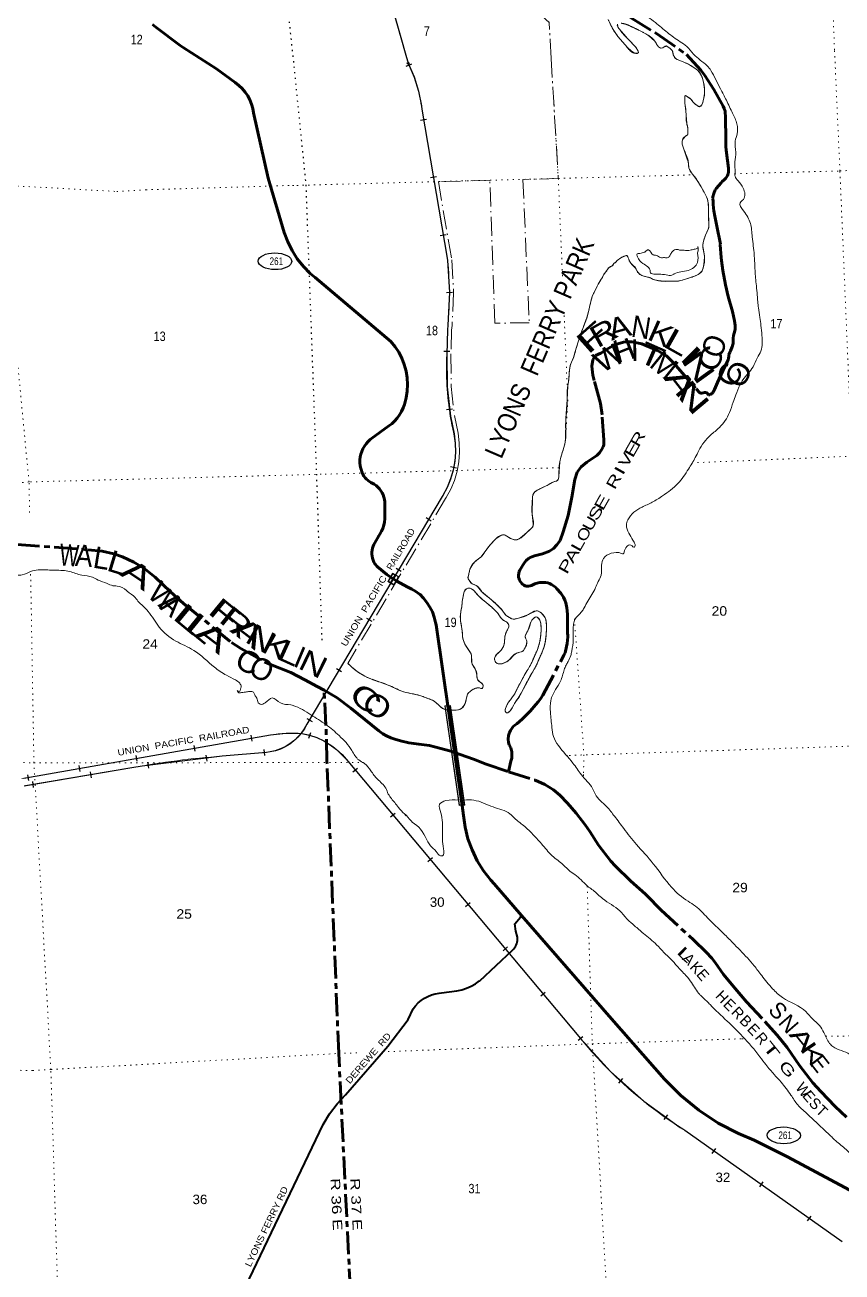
# Model space of a CAD drawing. Header units: feet. Extents: x 501257 to 757852, y -360805 to -170898.
# Drawn here: x 693745 to 708844, y -332247 to -309201 of the extents above; entities that cross this region are included whole.
import ezdxf
from ezdxf.enums import TextEntityAlignment as Align

# ---------------------------------------------------------------- set-up
doc = ezdxf.new("R2010")
doc.units = ezdxf.units.FT
doc.header["$LTSCALE"] = 70
doc.header["$PDMODE"] = 32
doc.header["$PDSIZE"] = 35
for name, pattern in [('DOT_DASHED', [7.7, 5, -1.2, 0.3, -1.2]), ('DOTTED', [1.5, 0.3, -1.2]), ('LONG_DASH_SHORT_DASH', [9.9, 6, -1.2, 1.5, -1.2])]:
    doc.linetypes.add(name, pattern=pattern)
for name, color, linetype, lineweight in [('11', 7, 'LONG_DASH_SHORT_DASH', 60), ('17', 7, 'Continuous', 25), ('23', 7, 'Continuous', 70), ('26', 7, 'Continuous', 40), ('27', 7, 'Continuous', 13), ('34', 7, 'Continuous', 25), ('39', 7, 'Continuous', 13), ('44', 7, 'DOT_DASHED', 13), ('59', 7, 'Continuous', 13), ('6', 7, 'DOTTED', 25), ('7', 7, 'DOTTED', 13)]:
    doc.layers.add(name, color=color, linetype=linetype, lineweight=lineweight)
doc.layers.add('12', color=7, linetype='Continuous')
doc.layers.add('41', color=7, linetype='Continuous')

msp = doc.modelspace()

# ---------------------------------------------------------------- linework, layer by layer
at = {"layer": '11'}
for points in [[(701988.52, -305782.42), (701931.93, -306038.06), (701860.19, -306568.77), (701881.55, -306686.68), (701930.76, -306794.99), (702079.45, -307019.54), (702369.85, -307327.06), (702705.48, -307584.04), (702935.71, -307706.81), (703213.53, -307837.66), (703539.66, -307936.03), (703664.03, -307992.72), (703760.59, -308061.32), (703893.05, -308161.77), (704506.54, -308713.46), (704955.12, -309076.68), (705417.81, -309359.19), (705963.6, -309744.7)], [(706456.35, -312378.5), (706473.03, -312317.6), (706501.67, -312248.57), (706520.08, -312221.09), (706608.37, -312116.4), (706631.48, -312091.84), (706663.35, -312062.05), (706695.01, -312029.94), (706706.69, -312015.8), (706727.48, -311983.05), (706733.66, -311969.35), (706738.53, -311957.46), (706741.7, -311944.87), (706746.52, -311919.27), (706747.93, -311899.91), (706746.1, -311850.19), (706726.92, -311703.83), (706699.71, -311517.86), (706694.15, -311447.54), (706693.38, -311302.91), (706692.01, -310917.53), (706681.84, -310796.4), (706666.82, -310745.17), (706646.81, -310700.19), (706475.62, -310395.69), (706310.53, -310135.76), (706231.67, -310037.88), (705968.27, -309748.87)], [(704381.03, -316195.32), (704264.33, -315769.07), (704237.96, -315674.07), (704222.71, -315504.01), (704239.78, -315392.31), (704290.59, -315310.55), (704388.92, -315267.59), (704525.11, -315179.98), (704621.35, -315126.66), (704702.89, -315092.43), (704802.88, -315064.31), (704868.45, -315054.66), (704957.78, -315053.81), (705146.68, -315094.52), (705434.55, -315216.58), (705600.38, -315318.4), (705735.04, -315453.39), (706148.54, -315924.03), (706212.78, -315995.82), (706218.2, -315999.35), (706223.25, -316001.51), (706229.4, -316003.11), (706236.11, -316003.91), (706243.9, -316003.96), (706253.58, -316003.1), (706301.22, -315993.61), (706312.24, -315992.05), (706321.58, -315991.59), (706332.69, -315992.78), (706340.8, -315995.95), (706346.26, -316000.66), (706354.94, -316011.91), (706364.38, -316025.28), (706369.5, -316030.86), (706371.97, -316032.85), (706374.66, -316034.39), (706377.07, -316035.25), (706381.51, -316035.58), (706386.92, -316035.29), (706398.1, -316033.22), (706408.87, -316029.64), (706420.72, -316024.38), (706433.3, -316016.39), (706444.28, -316007.84), (706456.99, -315996.21), (706461.15, -315990.68), (706464.1, -315986.37), (706486.61, -315938.76), (706543.75, -315810.78), (706642.41, -315590.4), (706721.53, -315426.46), (706739.6, -315386.6), (706743.38, -315375.95), (706747.02, -315357.76), (706749.61, -315326.83), (706751.69, -315306.55), (706754.63, -315292.35), (706768.2, -315251.58), (706781.31, -315220.22), (706812.22, -315149.8), (706826.58, -315107.21), (706831.19, -315086.36), (706833.21, -315072.24), (706834.11, -315057.72), (706833.82, -315032.48), (706832.44, -314986.61), (706837.41, -314941.26), (706861.21, -314851.42), (706867.16, -314821.08), (706869.06, -314800.33), (706867.5, -314753.37), (706858.25, -314671.08), (706820.16, -314495.05), (706737.1, -314219.65), (706689.92, -314002.88), (706643.5, -313737.77), (706618.06, -313556.71), (706611.83, -313495.98), (706594.45, -313261.66), (706597.59, -313250.97), (706568.03, -313097.68), (706563.3, -313074.05), (706491.08, -312733.18), (706472, -312637.2), (706467.55, -312587.21), (706465.13, -312511.59), (706462.29, -312458.81), (706457.72, -312414.3), (706451.64, -312408.56), (706454.53, -312385.14), (706456.34, -312378.51)], [(702677.63, -322999.74), (702725.43, -322805.6), (702739.78, -322753.17), (702743.29, -322719.44), (702744, -322673.78), (702740.48, -322633.03), (702721.88, -322560.43), (702721.88, -322560.43), (702721.88, -322560.43), (702694.49, -322503.76), (702681.85, -322458.79), (702676.93, -322398.37), (702682.55, -322329.52), (702699.05, -322278.93), (702718.01, -322236.07), (702769.62, -322167.22), (702800.51, -322141.23), (702833.81, -322118.57), (702833.81, -322118.57), (702932.52, -322030.92), (703083.13, -321879.87), (703185.99, -321761.13), (703226.01, -321708.44), (703271.65, -321651.53), (703316.64, -321585.76), (703705.62, -320843.94), (703726.32, -320801.41), (703734.82, -320770.52), (703762.83, -320632.09), (703771.96, -320570.97), (703776.49, -320505.08), (703776.68, -320482.05), (703772.12, -320442.74), (703771.96, -320152.92), (703768.44, -320086.89), (703755.83, -319969.18), (703737.49, -319881.81), (703722.1, -319830.51), (703695.74, -319774.3), (703648.2, -319703.64), (703576.35, -319619.13), (703546.96, -319590.6), (703514.72, -319564.42), (703474.27, -319538.82), (703439.8, -319522.56), (703406.44, -319512.04), (703365.46, -319505.79), (703337.31, -319505.12), (703261.83, -319507.06), (703225.76, -319511.82), (703170.06, -319530.63), (703103.15, -319558.6), (703080.01, -319566.45), (703052.55, -319572.81), (703022.06, -319574.58), (703003.66, -319572.19), (702986.73, -319566.98), (702962.78, -319554.23), (702941.73, -319537.53), (702923.88, -319519.53), (702906.1, -319496.95), (702886.2, -319465.13), (702874.99, -319437.13), (702868.01, -319406.14), (702865.81, -319372), (702869.94, -319331.27), (702877.72, -319302.43), (702888.39, -319273.69), (702942.82, -319181.71), (702981.06, -319130.4), (703009.09, -319099.45), (703050.5, -319063.02), (703082.22, -319041.77), (703108.7, -319027.67), (703162.09, -319008.31), (703310.5, -318972.35), (703435.49, -318922.88), (703511.16, -318874.51), (703573.4, -318809.87), (703633.47, -318725), (703693.31, -318565.16), (703780.56, -318263.65), (703851.64, -317925.37), (703903.33, -317598.19), (703952.37, -317466.45), (704024.75, -317367.01), (704129.13, -317281.34), (704312.21, -317159.77), (704361.08, -317106.57), (704399.05, -317051.4), (704427.93, -316996.78), (704440.09, -316960.32), (704445.17, -316923.04), (704440.79, -316865.49), (704410.62, -316407.88), (704381.03, -316195.32)], [(693596.76, -318803.54), (694905.91, -318899.31), (695171.84, -318923.55), (695389.07, -318972.95), (695549.61, -319029.68), (695754.86, -319127.47), (695940.99, -319241.79), (696150.61, -319403.54), (696432.68, -319679.21), (696675.45, -319890.58), (697564.72, -320612.84), (697732.62, -320725.06), (698184.03, -320976.29), (698281.79, -321021.69), (698657.11, -321166.51), (698917.22, -321301.08), (699146.27, -321427), (699275.03, -321492.32)], [(699758.72, -332608.28), (699542.64, -328207.77), (699326.33, -322820.16), (699307.73, -322148.47), (699275.03, -321492.32)], [(699275.03, -321492.32), (699512.95, -321633.22), (699764.84, -321825.99), (700028.76, -322038.09), (700286.94, -322246.17), (700359.5, -322299.88), (700425.83, -322337.98), (700508.43, -322374.81), (700580.94, -322400.42), (700686.5, -322430.47), (700841.25, -322465.15), (701023.89, -322490.82), (701222.9, -322518.77), (701311.66, -322537.9), (701615.72, -322623.13), (701789.41, -322679.56), (702035.44, -322769.22), (702267.49, -322861.83), (702677.63, -322999.74)], [(702677.63, -322999.74), (703170.78, -323158.15), (703352.87, -323237.67), (703510.58, -323335.58), (703630.03, -323433.89), (703772.66, -323579.56), (703933.38, -323769.38), (704100.2, -323983.63), (704180.69, -324103.98), (704342.61, -324356.2), (704572.07, -324651.26), (704652.35, -324741.15), (704943.01, -325022.04), (705203.47, -325259.17), (705283.74, -325336.15), (705444.13, -325504.69), (705499.32, -325560.75), (706106.28, -326116.42), (706335.62, -326336.6), (706440.6, -326448.46), (706502.36, -326528.7), (706653.66, -326748.09), (706866.92, -327006.96), (707079.54, -327251.61), (707419.47, -327618.09), (707642.72, -327868.9), (707829.58, -328099.21), (708054.79, -328428.53), (708306.96, -328748.47), (708448.94, -328910.2), (708718.29, -329186.47), (708925.71, -329383.68)]]:
    msp.add_lwpolyline(points, dxfattribs=at)
at = {"layer": '17'}
for centre in [(698364.64, -313568.4), (707766.54, -329720.52)]:
    msp.add_ellipse(centre, major_axis=(-309.24, 1), ratio=0.500121, dxfattribs=at)
at = {"layer": '23'}
for points in [[(696101.9, -309193.1), (696164.05, -309242.77), (696614.25, -309578.45), (696669.26, -309618.02), (697285.22, -310012.33)], [(700625.67, -316467.17), (700668.68, -316407.08), (700705.18, -316342.83), (700734.76, -316275.11), (700756.91, -316212.19), (700788.69, -316091.85), (700807.72, -315968.84), (700813.78, -315844.53), (700806.81, -315720.26), (700786.89, -315597.39), (700754.24, -315477.29), (700709.22, -315361.25), (700652.31, -315250.56), (700584.14, -315146.42), (700505.46, -315049.98), (699106.62, -313870.89), (699017.11, -313794.18), (698890.42, -313665.03), (698777.92, -313523.35), (698680.85, -313370.69), (698600.27, -313208.72), (698537.06, -313039.21), (698241.7, -312030.58), (697969.56, -310824.62), (697955.67, -310746.23), (697932.52, -310664.79), (697900.98, -310586.21), (697861.4, -310511.36), (697814.21, -310441.06), (697759.93, -310376.07), (697699.16, -310317.12), (697632.56, -310264.84), (697285.22, -310012.33)], [(702922.6, -325658.65), (702415.33, -325075.5), (702353.16, -325006.58), (702218.21, -324832.51), (702102.19, -324645.29), (702006.37, -324446.98), (701931.81, -324239.73), (701879.32, -324025.82), (701849.48, -323807.6), (701823.04, -323624.29), (701341.25, -320283.61), (701333.52, -320240.26), (701308.38, -320142.54), (701273.17, -320047.98), (701228.27, -319957.62), (701174.17, -319872.45), (701111.46, -319793.4), (701040.83, -319721.34), (701035.24, -319716.75), (700968.16, -319667.73), (700896.31, -319625.99), (700820.5, -319592), (700607.41, -319474.94), (700435.25, -319358.76), (700260.66, -319215.21), (700244.78, -319202.16), (700220.26, -319169.66), (700212.9, -319159.56), (700194.08, -319127.07), (700178.76, -319092.79), (700167.1, -319057.1), (700159.24, -319020.39), (700155.26, -318983.06), (700155.2, -318945.51), (700159.07, -318908.16), (700166.82, -318871.43), (700178.37, -318835.7), (700193.59, -318801.38), (700212.31, -318768.84), (700282.63, -318639.15), (700302.89, -318610.23), (700333.17, -318558.3), (700357.86, -318503.48), (700376.69, -318446.39), (700389.44, -318387.64), (700395.99, -318327.88), (700396.14, -318292.77), (700396.25, -318267.77), (700396.06, -318242.77), (700394.65, -318054.08), (700393.66, -318010.76), (700388.15, -317967.78), (700378.17, -317925.61), (700363.84, -317884.72), (700345.32, -317845.54), (700322.8, -317808.52), (700296.54, -317774.06), (700266.81, -317742.53), (700233.96, -317714.28), (700198.33, -317689.62), (700188.59, -317683.79), (700133.71, -317654.65), (700116.3, -317644.08), (700085.61, -317621.89), (700057.4, -317596.62), (700031.99, -317568.53), (700009.65, -317537.94), (699990.64, -317505.19), (699975.15, -317470.62), (699971.55, -317459.63), (699963.54, -317435.19), (699955.63, -317409.63), (699952.28, -317398.8), (699940.96, -317346.04), (699935.22, -317292.37), (699935.12, -317238.41), (699940.66, -317184.72), (699951.78, -317131.91), (699968.36, -317080.56), (699990.22, -317031.21), (700017.11, -316984.42), (700048.75, -316940.7), (700084.79, -316900.53), (700099.83, -316886.94), (700124.77, -316864.39), (700149.83, -316846.02), (700471.63, -316610.04), (700522.04, -316572.27), (700576.61, -316522.43), (700625.67, -316467.17)], [(709423.52, -330966.72), (707836.95, -330120.07), (707222.76, -329807.64), (706932.09, -329689.15), (706552.82, -329492.7), (706196.15, -329257.69), (705866.01, -328986.68), (705566, -328682.65), (704583.22, -327567.7), (702922.6, -325658.65)]]:
    msp.add_lwpolyline(points, dxfattribs=at)
at = {"layer": '26'}
msp.add_lwpolyline([(697827.93, -332504.62), (699254.82, -329522.58), (699374.69, -329324.34), (699514.62, -329139.72), (699670.04, -328973.68), (700453.17, -328071.56), (700829.07, -327577.52), (700918.52, -327383.22), (700962.42, -327326), (701012.06, -327273.68), (701066.89, -327226.83), (701126.33, -327185.98), (701189.7, -327151.56), (701256.33, -327123.95), (701325.48, -327103.46), (701396.39, -327090.31), (701439.66, -327086), (701725.92, -327049.57), (701817.06, -327030.44), (701905.71, -327001.9), (701990.88, -326964.25), (702071.65, -326917.9), (702147.13, -326863.36), (702148.37, -326862.36), (702753.93, -326300.57), (702774.76, -326279.67), (702793.3, -326256.71), (702809.33, -326231.94), (702822.68, -326205.64), (702833.22, -326178.07), (702840.81, -326149.56), (702845.38, -326120.41), (702846.88, -326090.95), (702845.29, -326061.48), (702844.65, -326056.01), (702812.97, -325945.93), (702799.02, -325813.48), (702899.23, -325687.94), (702922.6, -325658.65)], dxfattribs=at)
at = {"layer": '34'}
for p, q in [((700791.92, -309964.31), (700893.52, -309920.59)), ((700826.21, -309909.71), (700826.21, -309909.7)), ((700826.22, -309909.72), (700826.22, -309909.71)), ((701057.29, -310962.32), (701166.33, -310943.75)), ((701239.86, -312018.88), (701348.9, -312000.31)), ((701419.56, -313089.7), (701528.6, -313071.13)), ((701535.62, -314147.83), (701646.05, -314141.47)), ((701485.27, -315227.81), (701595.84, -315230.6)), ((701537.17, -316304.75), (701647.12, -316292.67)), ((701611.76, -317363.03), (701720.56, -317382.92)), ((701158.66, -318305.8), (701253.77, -318362.26)), ((700602.14, -319238.13), (700697.25, -319294.59)), ((700057.04, -320161.44), (700152.15, -320217.9)), ((699500.52, -321093.77), (699595.64, -321150.23)), ((698955.43, -322017.08), (699050.54, -322073.55)), ((697946.49, -322435.69), (697927.37, -322326.74)), ((698993.14, -322381.08), (699029.17, -322276.5)), ((696890.86, -322623.55), (696871.74, -322514.6)), ((698159.66, -322591.82), (698168.86, -322702.04)), ((695820.95, -322808.61), (695801.84, -322699.66)), ((696012.54, -322825.82), (696026.09, -322935.59)), ((697090.48, -322695.4), (697104.03, -322805.17)), ((693814.91, -323164.21), (693795.79, -323055.26)), ((694765.32, -322996.46), (694746.21, -322887.52)), ((694953.03, -323005), (694971.41, -323114.07)), ((699804.61, -323003.85), (699889.33, -322932.74)), ((693881.91, -323182.89), (693900.29, -323291.96)), ((700500.68, -323837.18), (700585.4, -323766.06)), ((701192.02, -324656.75), (701276.74, -324585.63)), ((701888.09, -325490.07), (701972.81, -325418.96)), ((702579.43, -326309.64), (702664.15, -326238.53)), ((703275.5, -327142.96), (703360.22, -327071.85)), ((703966.84, -327962.53), (704051.56, -327891.42)), ((704719.47, -328754.6), (704793.1, -328672.06)), ((705558.66, -329428.81), (705623.26, -329339.02)), ((706445.46, -330055.87), (706509.3, -329965.54)), ((707322.56, -330672.59), (707386.4, -330582.26)), ((708207.73, -331301.4), (708271.57, -331211.08))]:
    msp.add_line(p, q, dxfattribs=at)
at = {"layer": '34', "lineweight": 13}
for p, q in [((701079.09, -310756.08), (701554.68, -313548.92)), ((701551.26, -314837.38), (701539.78, -315291.82)), ((701453.38, -317914.15), (698955.24, -322122.2)), ((693685.09, -323129.02), (698280.39, -322322.79)), ((698210.73, -322643.86), (697389.46, -322712.4)), ((699678.34, -322770.21), (704010.67, -327931.54)), ((695718.03, -322930.31), (693755.42, -323261.11)), ((705936.41, -329627.37), (708844.02, -331682.41))]:
    msp.add_line(p, q, dxfattribs=at)
at = {"layer": '34'}
for points in [[(699021.85, -305573.15), (699029.01, -305589.68), (699150.66, -305835.04), (699271.96, -306080.27), (699431.61, -306415.89), (699591.8, -306751.31), (699768.48, -307080.14), (699945.37, -307408.99), (700086.74, -307715.01), (700218.92, -308025.25), (700308.44, -308244.4), (700391.62, -308465.97), (700495.7, -308776.15), (700590.93, -309088.98), (700651.72, -309303.29), (700712.87, -309517.5), (700769.9, -309713.11), (700825.08, -309904.15)], [(700825.07, -309904.28), (700936.27, -310162.69), (701018.27, -310426.25), (701072.27, -310696.91), (701080.18, -310755.91), (701555.77, -313548.8), (701590.32, -314148.01), (701562.05, -314747.54), (701552.36, -314837.45), (701540.88, -315291.83), (701546.01, -315885.22), (701605.93, -316430.64), (701673.66, -316759.33), (701696.09, -316926.57), (701700.93, -317095.27), (701688.1, -317263.54), (701657.75, -317429.55), (701610.22, -317591.49), (701546.03, -317747.56), (701465.87, -317896.04), (701454.32, -317914.72), (698956.19, -322122.75), (698908.7, -322208.58), (698852.45, -322289.05), (698788.1, -322363.18), (698716.35, -322430.19), (698637.99, -322489.33), (698553.88, -322539.96), (698464.93, -322581.52), (698372.13, -322613.55), (698276.5, -322635.7), (698210.85, -322644.95), (697389.57, -322713.49), (695909.67, -322896.16), (695718.22, -322931.39), (693731.14, -323266.32)], [(700826.18, -309909.63), (700935.24, -310163.07), (701017.2, -310426.52), (701071.18, -310697.09), (701079.09, -310756.08), (701554.68, -313548.92), (701589.22, -314148.02), (701560.95, -314747.46), (701551.26, -314837.38), (701539.78, -315291.82), (701544.91, -315885.28), (701604.84, -316430.81), (701604.84, -316430.81), (701672.57, -316759.51), (701672.57, -316759.51), (701694.99, -316926.66), (701699.83, -317095.24), (701687.01, -317263.4), (701656.68, -317429.3), (701609.18, -317591.12), (701545.03, -317747.09), (701464.92, -317895.49), (701453.38, -317914.15), (698955.24, -322122.2), (698907.77, -322208), (698851.58, -322288.37), (698787.31, -322362.42), (698715.64, -322429.35), (698637.37, -322488.42), (698553.36, -322538.99), (698464.52, -322580.5), (698371.83, -322612.49), (698276.3, -322634.62), (698210.73, -322643.86), (697389.46, -322712.4), (695909.5, -322895.07), (695718.03, -322930.31), (693755.42, -323261.11)], [(693726.73, -323120.61), (698280.22, -322321.7), (698511.38, -322291.43), (698744.47, -322285.49), (698864.53, -322291.97), (699002.88, -322323.93), (699137.1, -322370.16), (699265.76, -322430.17), (699387.43, -322503.29), (699500.79, -322588.74), (699604.6, -322685.56), (699679.17, -322769.49), (704011.5, -327930.82), (704566.35, -328541.34), (705181.94, -329090.49), (705851.59, -329572.31), (705937.02, -329626.46), (708844.59, -331681.47)]]:
    msp.add_lwpolyline(points, dxfattribs=at)
at = {"layer": '34', "lineweight": 13}
for centre, radius, start, end in [((698462.77, -311076.8), 2635.9, 6.98868, 26.28246), ((695856.18, -314178.03), 5733.12, 353.39595, 6.29988), ((707204.27, -315539.61), 5669.9, 177.49516, 189.04326), ((707607.58, -315365.25), 6096.58, 190.06586, 193.22029), ((700089.09, -317057.03), 1611.19, 327.86108, 10.64133), ((698112.93, -321712.16), 936.81, 275.99257, 334.0434), ((698684.61, -324512.3), 2226.52, 85.3688, 100.45987), ((698628.93, -323627.55), 1355.1, 39.24806, 79.99396), ((698392.27, -336923.33), 14246.27, 94.03644, 100.81946), ((710113.37, -322942.79), 7882.29, 219.26478, 238.00014)]:
    msp.add_arc(centre, radius, start, end, dxfattribs=at)
msp.add_spline([(697964.68, -270647.78), (697530.97, -270907.35), (697071.18, -271282.68), (696774.11, -271648.01), (696315.61, -272512.68), (696075.9, -273075.3), (695907.35, -273601.07), (695781.69, -274540.15), (695695.95, -275469.71), (695714, -276316.93), (695856.35, -276696.38), (696225.57, -277454.2), (696456.44, -277945.21), (696622.98, -278438.57), (696812.1, -279114.38), (696814.26, -279118.33), (697204.68, -280245.95), (697686.6, -281342.02), (697942.11, -281789.83), (698356.7, -282634.61), (699008.92, -283933.89), (699278.27, -284544.33), (699367.55, -284959.96), (699396.43, -285375.79), (699319.67, -285821.67), (699276.51, -286306.6), (699324.28, -286687.51), (699479.41, -287086.63), (699754.64, -287749.21), (699940.62, -288336.52), (700033.94, -289092.37), (700062.45, -289610.92), (699786, -290442.74), (699559.22, -290916.27), (699495.74, -291395.91), (699393.03, -292527.49), (699314.16, -293196.99), (699188.72, -293576.18), (698821.89, -294640.9), (698472.77, -295467.33), (698084.73, -296218.65), (697648.23, -296909.31), (697359.61, -297511.99), (697263.09, -298025.05), (697343.73, -298537.67), (697482.34, -298981.71), (697798.71, -299725.36), (698031.35, -300379.43), (698210.51, -300944.83), (698348.8, -301606.39), (698450.3, -302422.35), (698640.35, -304143.37), (698783.14, -304931.64), (699030.01, -305589.22), (699272.95, -306079.79), (699592.78, -306750.81), (699946.35, -307408.5), (700219.94, -308024.83), (700392.66, -308465.6), (700591.99, -309088.67), (700713.93, -309517.2), (700827.98, -309908.4)], degree=3, dxfattribs=at)
at = {"layer": '34'}
for p in [(700826.18, -309909.63), (700826.18, -309909.64), (700826.19, -309909.64), (700826.19, -309909.65), (700826.19, -309909.66), (700826.2, -309909.66), (700826.2, -309909.67), (700826.2, -309909.68), (700826.2, -309909.69), (700826.21, -309909.69), (700826.21, -309909.7), (700826.21, -309909.71), (700826.22, -309909.71), (700826.22, -309909.72)]:
    msp.add_point(p, dxfattribs=at)
at = {"layer": '39'}
for centre, radius, start, end in [((701952.26, -319704.68), 96.04, 44.87763, 175.66911), ((702594.02, -320313.19), 93.95, 332.08057, 53.64292), ((703275.06, -320318.21), 201.04, 125.10013, 161.01765)]:
    msp.add_arc(centre, radius, start, end, dxfattribs=at)
for points in [[(698753.08, -297291.78), (698834.49, -297429.78), (698822.12, -297534.96), (698695.93, -297666.46), (698336.61, -297979.7), (698157.77, -298215.84), (698198.6, -298401.64), (698262.48, -298612.78), (698345.34, -298734.61), (698567.36, -298863.43), (698744.07, -299020.09), (698846.94, -299251.95), (698911.34, -299364.39), (699031.61, -299462.7), (699084.44, -299646.05), (699046.54, -299995.85), (698963.49, -300264.74), (698987.43, -300541.78), (699213.56, -301125.61), (699442.64, -301566.33), (699537.63, -301746.12), (699520.31, -301825.3), (699542.92, -301894.96), (699719.99, -302005.29), (700239.88, -302187.64), (700493.28, -302349.55), (700573.97, -302523.82), (700517.66, -302638.67), (700504.64, -302782.13), (700515.75, -302924.72), (700510.41, -303114.23), (700612.06, -303368.29), (700819.98, -303666.8), (701057.14, -303938.05), (701407.76, -304172.93), (701556.77, -304173.51), (701822.69, -304177.87), (702096.27, -304341.05), (702379.11, -304538.13), (702430.14, -304727.59), (702361.58, -305064.42), (702232.86, -305294.7), (702222.42, -305454.18), (702102.45, -305817.06), (702023.06, -306075.74), (702038.74, -306347.05), (702115.64, -306471.11), (702346.2, -306613.72), (702652.17, -306781.75), (702791.12, -306839.1), (702856.38, -306975.67), (702945.55, -307105.33), (703144.01, -307251.12), (703384.84, -307455.78), (703632.85, -307692.4), (703780.61, -307884.36), (703882.99, -307989.36), (704057.34, -308079.65), (704224, -308180.28), (704530.6, -308479.2), (705035.08, -308907.83), (705251.58, -309050.95), (705394.25, -309156.49), (705618.28, -309341.63), (705849.77, -309510.38), (705973.64, -309596.47), (706100.01, -309742.47)], [(705721.39, -309753.94), (705750.12, -309801.95), (705897.59, -309876.13), (706041.03, -309948.36), (706126.03, -310001.36), (706215.44, -310082.43), (706282.16, -310258.32), (706304.65, -310426.82), (706279.05, -310598.06), (706212.51, -310711.61), (706178.19, -310696.04), (706105.22, -310642.86), (706037.84, -310559.45), (705981.14, -310522.1), (705948.77, -310502.49), (705939.73, -310570.96), (705940.81, -310645.32), (705959.09, -310799.81), (705974.37, -311024.7), (705993.67, -311110.85), (705994.8, -311189.22), (705993.35, -311227.43), (705945.69, -311260.3), (705896.53, -311327.37), (705895.92, -311423.86), (705931.43, -311521.82), (706002.71, -311735.82), (706022.7, -311870.19), (706106.63, -311987.53), (706223.53, -312166.69), (706332.68, -312364.05), (706357.64, -312425.99), (706375.54, -312554.36), (706376.91, -312787.5), (706382.31, -312883.9), (706379.26, -312950.27), (706358.02, -313006.87), (706330.73, -313061.55), (706278.86, -313219.1), (706273.37, -313255.37), (706302.96, -313498.13), (706266.11, -313723.8), (706246.58, -313760.28), (706161.27, -313823.86), (706073.54, -313859.34), (706011.67, -313880.36), (705895.84, -313914.25), (705747.79, -313938.57), (705713.65, -313935.06), (705579.33, -313939.08), (705547.22, -313937.55), (705356.19, -313902.21), (705319.84, -313884.66), (705247.28, -313859.61), (705182.88, -313844.5), (705108.17, -313809.43), (705036.6, -313714.02), (705030.38, -313700.04), (704942.77, -313604.87), (704891.16, -313503.13), (704870.59, -313467.26), (704862.51, -313463.36), (704852.48, -313463.51), (704705.18, -313540.08), (704673.51, -313568.69), (704671.56, -313572.74), (704624.05, -313615.66), (704596.53, -313654.26), (704584.56, -313658.46), (704517.09, -313707.71), (704511.25, -313719.85), (704444.35, -313809.29), (704432.67, -313833.59), (704354.3, -313961.39), (704336.69, -313991.8), (704260.73, -314147.7), (704243.15, -314180.13), (704193.4, -314345.69), (704127.06, -314612), (704057.59, -314799.97), (703957.54, -315092.91), (703917.35, -315226.17), (703884.92, -315341.23), (703838.28, -315444.43), (703807.95, -315565.49), (703787.34, -315804.98), (703776.19, -315865.45), (703765.96, -316128.91), (703748.09, -316418.62), (703737.74, -316535.36), (703738.41, -316720.27)], [(706099.8, -309742.28), (706220.09, -309849.2), (706351.99, -309955.78), (706421.44, -310043.18), (706510.04, -310206.68), (706596.78, -310380.25), (706706.16, -310593.69), (706821.93, -310833.16), (706901, -311030.97), (706905.62, -311211.8), (706869.48, -311347.01), (706880.46, -311551.87), (706865, -311730.99), (706865.88, -311929.97), (706866.86, -311998.29), (706922.19, -312079.88), (707018.47, -312219.14), (707021.43, -312424.12), (706960.15, -312485.33), (707024.48, -312635.12), (707150.19, -312868.41), (707185.88, -313117.12), (707220.78, -313450.26), (707228.45, -313564.72), (707234.44, -313701.31), (707256.55, -313982.38), (707287.45, -314315.58), (707297.12, -314430), (707327.72, -314604.42), (707345.92, -314752.89), (707362.63, -314937.56), (707342.75, -315227.29), (707278.44, -315356.89), (707200.54, -315516.85), (707011.51, -315758.86), (706960.66, -315848.06), (706883.19, -316038.16), (706831, -316173.61), (706763.56, -316363.55), (706577.06, -316641.71), (706414.59, -316778.8), (706196.16, -317067.49), (706131.79, -317193.07), (706006.55, -317408), (705811.89, -317676.22), (705528.36, -317901.56), (705337.56, -318020.98), (705148.33, -318110.24), (704997.28, -318204.96), (704885.03, -318347.33), (704858.32, -318442.2), (704906.59, -318590.22), (704978.66, -318719.79), (705003.33, -318761.64), (705020.18, -318817.66), (705008.68, -318854.02), (704943.93, -318814.78), (704864.08, -318840.09), (704817.44, -318943.3), (704797.86, -318975.75), (704769.67, -318968.13), (704579.1, -318964.95), (704438.05, -319057.51), (704401.81, -319186.69), (704392.4, -319367.73), (704337.97, -319487.13), (704289.44, -319598.4), (704144.65, -319847.8), (704078.28, -319973.41), (704035.12, -320040.38), (703906.92, -320189.03), (703891.91, -320225.23)], [(706172.08, -313415.72), (706172.08, -313591.26), (706002.25, -313738.49), (705741.85, -313800.78), (705724.87, -313812.11), (705492.78, -313806.44), (705300.31, -313761.14), (705300.31, -313755.48), (705164.45, -313608.25), (705062.55, -313483.67), (705056.89, -313432.7), (705079.53, -313427.04), (705175.77, -313404.39), (705198.41, -313398.73), (705249.36, -313359.09), (705266.34, -313359.09), (705351.25, -313449.69), (705413.52, -313461.02), (705492.78, -313500.66), (705560.71, -313500.66), (705628.64, -313500.66), (705668.26, -313455.35), (705702.23, -313393.06), (705707.89, -313387.4), (705798.46, -313347.76), (705815.45, -313353.43), (705928.66, -313364.75), (705968.29, -313370.41), (706058.86, -313359.09), (706132.45, -313342.1), (706177.74, -313313.79), (706177.74, -313296.8), (706183.4, -313319.45), (706172.08, -313410.05)], [(703738.41, -316720.27), (703734.52, -316867.05), (703633.63, -317240.41), (703609.66, -317524.18), (703582.98, -317621.06), (703521.12, -317642.08), (703465.35, -317669.04), (703415.63, -317697.93), (703331.97, -317737.37), (703238.38, -317782.98), (703212.54, -317799.45), (703151.11, -317850.62), (703119.09, -317993.8), (703121.07, -318269.14), (703133.83, -318457.89), (703035.08, -318563.89), (702838.7, -318713.55), (702709.94, -318685.32), (702590.72, -318622.78), (702405.87, -318738.1), (702262, -318913.11), (702193.25, -319012.63), (702052.49, -319125.28), (701960.49, -319281.42), (701945.5, -319354.01), (701934.6, -319432.56), (701936.66, -319436.55), (701951.96, -319460.95)], [(693613.7, -319365.73), (693691.04, -319364.68), (693882.48, -319289.46), (694026.61, -319271.23), (694307.46, -319277.08), (694570.53, -319301.3), (694794.11, -319368.31), (694991.19, -319405.57), (695096.24, -319458.27), (695263.62, -319522.1), (695370.49, -319562.71), (695446.8, -319569.61), (695622.46, -319651.41), (695634.67, -319663.29), (695782.81, -319783.69), (695850.23, -319869.11), (695862.43, -319880.99), (696019.06, -320033.42), (696227.94, -320331.8), (696532.45, -320586.55), (696863.84, -320758.48), (697245.35, -321068.36), (697470.12, -321217.76), (697633.81, -321303.76), (697714.94, -321366.87), (697741.82, -321422.75), (697736.25, -321452.98), (697701.08, -321517.82), (697668.71, -321498.21), (697685.25, -321532.13), (697745.52, -321539.27), (697841.58, -321525.78), (697909.64, -321516.72), (697965.99, -321529.95), (697992.81, -321581.81), (698027.74, -321639.58), (698057.06, -321725.57), (698093.56, -321753.17), (698183.43, -321727.7), (698314.49, -321637.31), (698466.24, -321729.51), (698657.3, -321766.86), (698703.59, -321778.23), (699030.97, -321950.22), (699306.3, -322129.02), (699551.94, -322334.4), (699786.53, -322608.27), (699913.4, -322783.26), (700020.63, -322847.99), (700136.89, -322982.93), (700259.47, -323137.88), (700412.29, -323304.44), (700460, -323414.28), (700578.59, -323571.3), (700650.14, -323664.7), (700790.55, -323805.32), (700786.45, -323799.35), (700935.15, -323957.93), (700945.26, -323963.81), (701192.7, -324293.77), (701239.89, -324367.44), (701343.75, -324476.44), (701423.11, -324555.66), (701459.17, -324553.11), (701477.36, -324424.19), (701458.67, -324102.87), (701429.61, -323757.59), (701407.32, -323603.15), (701522.66, -323535.1), (701751.01, -323527.56)], [(701951.96, -319460.95), (701991.93, -319514.11), (702096.98, -319566.82), (702190.81, -319675.97), (702308.62, -319778.73), (702383.71, -319839.92), (702438.54, -319887.34), (702505.67, -319952.67), (702548.41, -319996.25), (702605.75, -320077.8), (702648.49, -320121.38), (702678.83, -320139.02), (702741.51, -320174.26), (702863.7, -320164.4), (703051.22, -320095.27), (703192.65, -320028.84), (703322.08, -320103.29), (703383.04, -320297.35), (703379.21, -320448.16), (703368.63, -320548.81), (703351.92, -320641.52), (703309.73, -320774.81), (703278.67, -320845.63), (703237.81, -320932.67), (703208.84, -321009.48), (703171.76, -321080.38), (703113.01, -321177.74), (703042.63, -321303.41), (702937.17, -321499.96), (702859.06, -321645.84), (702819.69, -321696.68), (702764.88, -321789.96), (702737.54, -321840.62), (702644.32, -321912.36), (702619.67, -321879), (702623.19, -321838.3), (702625.08, -321830.24)], [(702020.31, -319636.92), (702034.22, -319647.21), (702119.66, -319746.61), (702244.15, -319855.19), (702319.4, -319916.52), (702370.9, -319961.05), (702435.09, -320023.52), (702471.3, -320060.44), (702528.64, -320141.99), (702586.55, -320201.04), (702629.19, -320225.83), (702651.85, -320238.77)], [(701859.95, -319678.89), (701826.45, -319858.28), (701817.73, -319948.87), (701797.18, -320053.69), (701795.53, -320216.53), (701826.33, -320405.01), (701831.83, -320507.44), (701875.94, -320645.47), (701970.32, -320792.8), (701993.05, -320838.69), (701998.02, -320904.95), (702003.22, -320987.28), (702065.03, -321100.93), (702096.67, -321208.99), (702105.88, -321291.27), (702154.76, -321342.8), (702201.46, -321382.3), (702211.95, -321414.3), (702192.57, -321460.82), (702144.33, -321453.5), (702056.22, -321462.86), (701984.68, -321508.15), (701919.5, -321577.46), (701913.81, -321599.65), (701877.72, -321738.88), (701792.98, -321842.66), (701628.86, -321865.21), (701617.54, -321864.94)], [(703087.49, -320245.48), (703035.53, -320397.01), (702990.87, -320498.17), (703018.33, -320594.24), (702980.12, -320725.46), (702946.67, -320770.18), (702826.92, -320810.16), (702672.53, -320951.16), (702563.01, -321005.05), (702488.79, -321004.15), (702436.11, -320966.75), (702440.58, -320860.15), (702495.88, -320801.03), (702519.65, -320780.58), (702590.35, -320677.01), (702607.38, -320606.41), (702615.75, -320491.71), (702633.01, -320437.19), (702652.48, -320396.69), (702677.02, -320357.18)], [(703158.87, -320154.04), (703187.98, -320141.52), (703238.38, -320170.51), (703282.65, -320311.44), (703279.34, -320441.65), (703269.56, -320534.69), (703254.64, -320617.46), (703216, -320739.54), (703187.6, -320804.29), (703145.62, -320893.72), (703117.42, -320968.51), (703084.56, -321031.33), (703026.55, -321127.46), (702954.94, -321255.33), (702849.03, -321452.72), (702774.86, -321591.24), (702736.71, -321640.51), (702730.28, -321651.01)], [(703891.91, -320225.23), (703876.81, -320326.16), (703874.17, -320420.67), (703878.15, -320557.29), (703849.18, -320772.79), (703830.29, -320853.47), (703781.79, -320966.76), (703744.63, -321031.63), (703709.76, -321116.57), (703642.6, -321326.61), (703550.58, -321480.75), (703463.28, -321685.06), (703456.37, -321900.24), (703482.52, -322183.26), (703511.03, -322351.67), (703601.7, -322519.16), (703871.07, -322840.76), (704026.6, -323055.52), (704232.86, -323311.73), (704282.43, -323411.49), (704494.36, -323643.49)], [(701617.54, -321864.94), (701502.28, -321849.01), (701419.31, -321797.99), (701405.07, -321784.13), (701273.18, -321677.56), (701164.29, -321636.97), (701081.62, -321606.05), (700922.58, -321564.2), (700739.48, -321522.72), (700491.23, -321413.86), (700071.82, -321257.31), (699721.25, -321007.27), (699712.15, -320998.18)], [(702625.08, -321830.24), (702644.36, -321788.61), (702675.56, -321724.24), (702715.85, -321673.52), (702731.11, -321649.65)], [(701859.27, -323525.27), (702039.96, -323527.37), (702398.75, -323652.67), (702705.41, -323778.74), (702792.82, -323859.85), (702955.2, -323994.1), (703054.76, -324083.07), (703201.36, -324235.65), (703291.04, -324334.81), (703486.72, -324552.99), (703691.7, -324720.78), (703821.83, -324843.46), (703935.28, -324922.16), (704160.92, -325131.85), (704242, -325190.94), (704418.7, -325345.09), (704738.88, -325573.47), (704879.52, -325730.16), (705009.56, -325846.81), (705174.06, -325989.07), (705417.75, -326198.49), (705550.15, -326339.23)], [(704494.36, -323643.49), (704641.37, -323824.21), (704809.07, -324048.84), (705043.96, -324342.81), (705355.96, -324699.95), (705693.19, -325137.12), (705997.73, -325393.87), (706135.41, -325484.28), (706357.14, -325700.06), (706660.22, -325995.02), (706821, -326157.44), (707093.87, -326442.81), (707218.27, -326585.67), (707359.29, -326768.49), (707559.34, -327010.72), (707744.21, -327174.79), (708177.13, -327433.65), (708297.41, -327568.54), (708425.56, -327693.25), (708507.62, -327820.67), (708614.79, -328020.07), (708671.8, -328079.52), (708986.8, -328227.58), (709154.74, -328468.28), (709463.08, -328710.91), (709597.59, -328859.65), (709890.63, -329152.75), (710084.54, -329387.04), (710217.19, -329545.86), (710379.57, -329680.12), (710438.39, -329725.47), (710553.93, -329810.17), (710740.98, -329986.27), (710952.56, -330194.16), (711115.23, -330348.51), (711212.81, -330439.52), (711361.3, -330584.03), (711485.94, -330742.97), (711715.42, -331079.24), (711727.74, -331099.15), (711768.48, -331281.45), (711771.18, -331329.65), (711814.83, -331435.53), (711827.12, -331453.44), (711874.2, -331519.07), (712060.2, -331622.82), (712141.13, -331671.86), (712159.76, -331711.78), (712178.5, -331759.74), (712225.23, -331801.26), (712209.54, -331825.61), (712195.33, -331952.45), (712252.43, -332017.93), (712363.49, -332070.54), (712527.91, -332345.47), (712674.75, -332652.82), (712838.52, -332883.53), (712907.68, -332950.84), (713037.87, -333216.23), (713207.63, -333444.84), (713280.83, -333514.1), (713437.93, -333560), (713499.7, -333532.94), (713585.49, -333501.51), (713663.6, -333494.32), (713672.11, -333528.36), (713646.8, -333581), (713592.2, -333688.34), (713600.69, -333720.38), (713747.26, -333732.26), (713937.8, -333872.12), (714168.09, -333987.28), (714459.84, -334053.27), (714841.59, -334101.84), (715200.2, -334215.08), (715576.6, -334309.96), (715953, -334404.84), (716302.47, -334439.82), (716653.09, -334416.5), (716824.97, -334375.74), (717034.89, -334330.4), (717040.88, -334328.3), (717294.51, -334254.16), (717715.95, -334135.31), (718123.79, -334046.81), (718561.21, -333923.7), (719213.29, -333666.74), (719540.87, -333575.42), (720014.7, -333473.87), (720530.03, -333329.5), (721116.23, -333232.31)], [(705550.15, -326339.23), (705682.33, -326465.89), (705794.47, -326592.86), (705957.41, -326765.3), (706061.61, -326898.41), (706215.22, -327119.23), (706253.87, -327156.84), (706373.85, -327271.63), (706404.39, -327303.34), (706719.66, -327608.17), (707006.56, -327893.33), (707326.84, -328268.44), (707437.24, -328413.52), (707590.29, -328596.15), (707716.67, -328736.98), (707898.61, -328975.46), (708025.6, -329158.49), (708216.72, -329338.54), (708377.36, -329490.92), (708582.69, -329682.82), (708723.02, -329817.41), (708919.95, -329983.31), (708995.21, -330056.55), (709081.17, -330175.87), (709204.2, -330362.97), (709232.89, -330404.76), (709317.19, -330548.22), (709424.97, -330651.13), (709487.01, -330642.16), (709536.99, -330631.37), (709605.65, -330664.51), (709864.63, -330960.14), (709895.23, -330995.86), (710107.39, -331105.25), (710300.69, -331297.34), (710386.24, -331388.52), (710457.35, -331451.78), (710545.68, -331458.5), (710680.9, -331516.78), (710811.69, -331685.68), (710852.03, -331839.85), (710845.57, -331948.48), (710843.22, -332063.09), (710830.49, -332153.73), (710887.01, -332317.71), (710969.6, -332481.29), (711149.71, -332870.55), (711334.93, -333058.74), (711789.36, -333417.78), (712101.33, -333634.22), (712379.92, -333899.4), (712463.76, -334010.71), (712602.14, -334288.03), (712656.65, -334590.73), (712668.98, -334749.34), (712637.54, -334932.72), (712624.61, -335009.29), (712594.33, -335134.36), (712548.94, -335323.98), (712540.74, -335450.73), (712521.13, -335619.87), (712508.69, -335730.6), (712498.32, -335845.33), (712491.29, -335913.77), (712445.9, -336103.39), (712419.05, -336188.21), (712384.79, -336315.35), (712373.63, -336375.82), (712341.81, -336533.08), (712335.86, -336537.18)]]:
    msp.add_spline(points, degree=3, dxfattribs=at)
at = {"layer": '39', "linetype": 'DOT_DASHED'}
msp.add_spline([(701765.43, -306758.92), (701790.56, -306841.5), (701884.77, -306942.78), (702045.53, -307104.05), (702206.28, -307378.1), (702414.21, -307620.22), (702684.77, -307811.71), (702913.05, -307889.95), (703401.86, -307990.87), (703572.69, -308038.99), (703747.96, -308211.81), (703998.26, -308456.41), (704275.62, -308782.58), (704462.59, -309001.3), (704632.81, -309315.28), (704868.74, -309608.74), (705019.81, -309724.04), (705077.91, -309715.87), (705027.87, -309610.96), (704866.75, -309439.64), (704732.2, -309279.42), (704700.47, -309179.88), (704784.78, -309172.77), (704951.95, -309231.09), (705222.52, -309366.19), (705386.44, -309503.18), (705466.93, -309615.02), (705509.73, -309629.57), (705603.02, -309591.91), (705675.32, -309643.64), (705706.7, -309676.73), (705721.39, -309753.94)], degree=3, dxfattribs=at)
at = {"layer": '44'}
for points in [[(703468.95, -309823.24), (703429.73, -309157.39), (702226.82, -308044.51), (700727.41, -308071.97), (700656.3, -306789.22), (700350.79, -306793.56), (699750.63, -305954.96), (699088.46, -305206.99), (699008.45, -305014.11), (698964.76, -304822.23), (698513.41, -301447.01)], [(704555.95, -309163.8), (704615.77, -309287.54), (704702.66, -309413.52), (704880.04, -309620.54), (704949.57, -309679.15), (705004.49, -309715.05), (705035.82, -309728.89), (705060.76, -309727.33), (705079.64, -309711.5), (705078.51, -309685.87), (705030.64, -309613.99), (704879.72, -309454.01), (704809.39, -309373.19), (704721.64, -309266.2), (704701.33, -309236.22), (704690.82, -309208.88), (704695.43, -309185.2)], [(704855.55, -309194.67), (705046.23, -309273.55), (705216.79, -309362.73), (705273.21, -309401.25), (705383.66, -309500.52), (705403.18, -309523.37), (705436.41, -309580.98), (705453.02, -309602.31), (705469.68, -309617.06), (705485.76, -309625.08), (705508.01, -309629.41), (705530.14, -309624.59), (705573.48, -309595.36), (705592.05, -309589.6), (705623.54, -309603.01), (705665.82, -309635.34), (705701.47, -309665.65), (705706.3, -309675), (705711.05, -309699.59), (705716.43, -309717.34), (705720.68, -309750.22)], [(703468.95, -309823.24), (703600.47, -312037.01), (702947.24, -312057.3), (703062.67, -314704.04), (702428.86, -314711.03), (702333.91, -312073.15), (701385.65, -312096.9)], [(705721.82, -309754.66), (705752.15, -309805.17), (705766.57, -309821.38), (705766.57, -309821.38), (705796.48, -309839.76), (705878.8, -309867.97), (705895.59, -309875.14), (706048.06, -309952), (706094.95, -309980.46), (706167.62, -310031.9), (706212.77, -310078.77), (706247.09, -310139.05), (706270.26, -310208.67), (706293.64, -310316.13), (706301.12, -310371.55), (706304.78, -310435.55), (706300.95, -310496.93), (706291.31, -310551.35), (706270.71, -310624.91), (706249.96, -310674.13), (706241.48, -310687.35), (706219, -310708.46), (706209.13, -310712.39), (706193.05, -310706.57), (706114.89, -310651.16), (706090.22, -310626.31), (706052.32, -310572.55), (705966.39, -310508.21), (705949.67, -310501.79), (705940.11, -310515.91), (705937.7, -310531.36), (705940.19, -310637.29), (705958.59, -310794.77), (705973.68, -311017.39), (705976.93, -311040.45), (705991.52, -311095.07), (705994.75, -311139.03), (705994.67, -311216.35), (705991.18, -311233.24), (705984.67, -311239.91), (705948.74, -311257.53), (705913.12, -311297.39), (705896.71, -311326.88), (705890.5, -311349.09), (705888.14, -311369.25), (705888.5, -311388.55), (705891.07, -311406.24), (705971.9, -311641.73), (706005.66, -311747.12), (706013.21, -311845.34), (706025.46, -311874.88), (706065.1, -311931.29), (706154.03, -312059.11), (706232.68, -312181.51), (706296.06, -312293.78), (706333.76, -312366.16), (706354.95, -312416.81), (706370.37, -312489.33), (706376.22, -312590.85), (706382.15, -312929.57), (706372.3, -312973.94), (706321.49, -313084.01), (706292.22, -313170.7), (706277.39, -313225.15), (706273.21, -313258.89), (706274.34, -313297.63), (706283.56, -313359.43), (706297.42, -313432.99), (706302.9, -313488.55), (706299.08, -313565.62), (706281.89, -313666.06), (706266.28, -313723.26), (706254.56, -313749.77), (706212.46, -313792.72), (706185.99, -313811.05), (706135.9, -313834.95), (705988.92, -313887.56), (705888.08, -313916.32), (705794.32, -313934.78), (705745.38, -313938.6), (705710.34, -313935.07), (705559.83, -313938.42), (705445.02, -313924.74), (705356.43, -313902.29), (705308.08, -313880.23), (705252.46, -313861.21), (705161.38, -313837.84), (705124.37, -313820.77), (705094.6, -313797.38), (705058.81, -313751.84), (705026.1, -313693.77), (704966.51, -313635.14), (704942, -313603.47), (704898.94, -313518.84)], [(701384.61, -312096.88), (701630.41, -313540.32), (701665.42, -314147.62), (701636.86, -314753.33), (701627.26, -314842.42), (701615.89, -315292.45), (701620.97, -315880.79), (701680.1, -316418.95), (701747.65, -316746.76), (701770.95, -316920.49), (701776.01, -317097.05), (701762.58, -317273.16), (701730.82, -317446.9), (701681.08, -317616.38), (701613.9, -317779.73), (701530.82, -317933.61), (701518.47, -317953.59), (699710.74, -320998.66)], [(704898.94, -313518.84), (704872.9, -313470.5), (704865.65, -313464.14), (704853.08, -313463.32), (704788.64, -313489.88), (704733.97, -313520.76), (704693.88, -313548.62), (704681.27, -313560.07), (704668.69, -313576), (704627.53, -313612.1), (704615.85, -313626.96), (704598.13, -313652.87), (704582.97, -313659.35), (704554.55, -313675.67), (704539.83, -313685.74), (704520.6, -313703.47), (704510.79, -313720.54), (704491.78, -313745.96), (704453.96, -313793.98), (704442.73, -313812.34), (704431.77, -313835.09), (704377.89, -313922.51), (704336.04, -313993), (704299.42, -314066.5), (704235.76, -314198.71), (704189.86, -314359.21), (704151.27, -314525.57), (704125.18, -314617.68), (704007.79, -314940.3), (703914.4, -315236.22), (703883.79, -315344.87), (703842.32, -315433.85), (703822.65, -315494.77), (703806.27, -315577.89), (703789.48, -315788.05), (703776.05, -315867.52), (703766.53, -316121.26), (703738.33, -316514.88), (703735.3, -316853.24), (703721.69, -316948.83), (703683.01, -317071.34), (703645.21, -317187.18), (703629, -317272.87), (703607.76, -317546.76), (703603.26, -317583.15), (703596.78, -317601.58), (703588.37, -317614.96), (703569.43, -317630.27), (703529.48, -317639.03), (703489.85, -317656.69), (703415.46, -317697.95), (703250.59, -317776.89), (703206.07, -317803.72), (703174.69, -317825.5), (703148.16, -317855.04), (703132.54, -317886.69), (703122.54, -317929.01), (703120.64, -318248.35), (703131.73, -318358.52), (703137.1, -318428.84), (703127.79, -318476.26), (703068.66, -318536.99), (702934.48, -318655.24), (702877.42, -318695.3), (702821.03, -318717.35), (702782.17, -318712.61), (702717.57, -318688.21), (702689.71, -318675.42), (702631.64, -318635.85), (702606.02, -318624.5), (702581.81, -318623.53), (702547.25, -318632.51), (702518.36, -318646.39), (702448.83, -318697.74), (702343.36, -318806.83), (702243.59, -318939.14), (702176.44, -319030.95), (702074.8, -319103.69), (702020.84, -319164.35)], [(702020.84, -319164.35), (701968.22, -319257.25), (701934.92, -319404.77), (701933.93, -319426.24), (701937.77, -319438.33), (701984.71, -319504.5), (702007.13, -319527.77), (702084.72, -319557.69), (702108.21, -319578.4), (702182.93, -319668.57), (702364.52, -319824.13), (702480.07, -319927.33), (702552.84, -320001.17), (702609.75, -320082.81), (702638.47, -320114.17), (702745.13, -320176.03), (702766.64, -320182.09), (702795.85, -320182.03), (702867.64, -320163.1), (703017.97, -320108.33), (703166.1, -320040.5), (703197.31, -320027.55), (703218.08, -320026.43), (703236.43, -320031.13), (703278.05, -320057.88), (703328.51, -320111), (703358.07, -320157.86), (703367.93, -320187.03), (703377.19, -320219.51), (703382.95, -320265.31), (703383.36, -320350.94), (703378.41, -320456.99), (703359.65, -320604.95), (703339.77, -320686.74), (703304.4, -320787.45), (703238.08, -320932.07), (703199.84, -321028.42), (703071.91, -321250.95), (702911.99, -321546.98), (702862.19, -321640), (702818.84, -321698.06), (702748.23, -321821.23), (702729.45, -321853.09), (702702.96, -321884.37), (702682.84, -321901.23), (702658.78, -321912.6), (702640.81, -321910.82), (702625.08, -321893.16), (702619.28, -321876.76), (702619.46, -321856.99), (702627.56, -321824.89), (702639.03, -321800.24)], [(702639.04, -321800.24), (702658.41, -321758.62), (702679.96, -321716.93), (702715.77, -321673.64), (702755.82, -321616.51), (702777.51, -321586.3), (702846.12, -321458.14), (703053.28, -321082.76), (703116.75, -320969.96), (703207.53, -320759.49), (703253.65, -320620.6), (703273.02, -320506.37), (703282.44, -320385.19), (703278.73, -320258.26), (703260.64, -320203.17), (703237.09, -320169), (703208.78, -320143.75), (703190.43, -320140.81), (703159.46, -320153.74), (703159.46, -320153.74), (703136.33, -320172.95), (703111.3, -320201.75), (703097.53, -320224.92), (703080.2, -320266.73), (703041.21, -320380.45), (702991.57, -320496.11), (702990.47, -320519.6), (703013.39, -320568.64), (703018.44, -320587.82), (703010.26, -320644.4), (702983.89, -320717.64), (702955.83, -320762.11), (702930.17, -320779.64), (702913.59, -320786.53), (702868.14, -320794.9), (702827.87, -320809.07), (702780.31, -320849.93), (702712.11, -320921.14), (702664.88, -320956.22), (702612.31, -320984.38), (702552.27, -321007.92), (702521.58, -321009.43), (702489.5, -321004.37), (702465.26, -320994.4), (702447.74, -320980), (702432.1, -320958.72), (702422.65, -320933.06), (702422.09, -320900.49), (702437.4, -320864.35), (702471.84, -320824.73), (702536.91, -320760.87), (702559.84, -320733.23), (702577.9, -320702.65), (702585.09, -320686.36), (702594.16, -320665.71), (702601.35, -320640.9), (702608.56, -320592.45), (702613.42, -320505.88), (702623.26, -320462.85), (702646.25, -320408.12), (702677.03, -320357.18), (702686.76, -320328.86), (702687.39, -320297.55), (702676.13, -320266.25), (702649.71, -320237.53), (702590.61, -320203.47), (702553.17, -320171.7), (702528.77, -320141.03), (702501.68, -320102.13), (702475.1, -320064.63), (702384.04, -319973.39), (702334.8, -319928.78), (702202.44, -319820.01), (702100.46, -319725.92), (702041.73, -319654.4), (701999.09, -319621.36), (701965.3, -319608.84), (701927.76, -319611.35), (701905.86, -319621.36), (701884.49, -319636.63), (701864.56, -319663.94), (701856.49, -319697.43), (701827.18, -319854.38), (701816.38, -319951.3), (701799.09, -320040.99), (701793.54, -320092.17), (701791.85, -320152.3), (701796.33, -320217.94)], [(701796.33, -320217.94), (701824.48, -320390.75), (701831.71, -320502.25), (701841.92, -320558.38), (701859.87, -320608.06), (701892.61, -320674.55), (701965.61, -320783.99), (701988.92, -320824.15), (701993.77, -320844.1), (702002.44, -320977.61), (702010.8, -321014.19), (702045.39, -321065.81), (702060.29, -321089.91), (702082.06, -321153.89), (702097.98, -321215.87), (702099.13, -321269.45), (702105.95, -321291.4), (702115.96, -321305.22), (702132.15, -321322.56), (702153.2, -321341.22), (702196.78, -321377.02), (702205.45, -321388.18), (702209.81, -321398.45), (702211.24, -321407.9), (702211.47, -321425.22), (702208.42, -321438.9), (702202.76, -321449.73), (702195.28, -321458.3), (702186.71, -321464.26), (702180.73, -321465.23), (702175.88, -321464.58), (702157.16, -321456.61), (702146.17, -321453.53), (702095.75, -321454.99), (702068.79, -321459.13), (702043.46, -321468.05), (702028.4, -321475.97), (702002.17, -321494.1), (701940.82, -321543.58), (701933.1, -321552.22), (701922.85, -321568.08), (701917.62, -321584.47), (701891.32, -321686.68), (701877.27, -321740.67), (701868.37, -321765.34), (701856.93, -321785.75), (701837.34, -321811.6), (701824.87, -321822.7), (701807.82, -321835.08), (701771.53, -321850.78), (701742.35, -321858.48), (701700.58, -321864.2), (701669.52, -321865.28), (701620.07, -321865), (701501.04, -321848.38), (701477.19, -321841.3), (701460.99, -321831.79), (701449.1, -321822.71), (701413.28, -321792.03), (701333.93, -321715.84), (701313.62, -321700.3), (701290.93, -321685.58), (701269.19, -321676.51), (701107.5, -321615.69), (701043.92, -321594.18), (700954.76, -321571.64), (700766.78, -321530.34), (700669.73, -321497.13), (700487.58, -321412.37), (700119.87, -321278.11), (700027.41, -321235.41), (699911.54, -321166.36), (699836.25, -321108.93), (699762.51, -321046.94), (699710.74, -320998.66)]]:
    msp.add_lwpolyline(points, dxfattribs=at)
at = {"layer": '59'}
for p, q in [((700450.45, -319484.25), (700539.34, -319333.01)), ((700651.87, -319399.15), (700539.34, -319333.01)), ((700562.53, -319550.12), (700651.42, -319398.88)), ((700562.98, -319550.39), (700450.45, -319484.25))]:
    msp.add_line(p, q, dxfattribs=at)
for points in [[(700542.18, -319343.95), (700582.48, -319367.64), (700501.09, -319504.73), (700461.39, -319481.4)], [(700596.27, -319375.75), (700640.46, -319401.72), (700559.68, -319539.17), (700514.89, -319512.84)], [(701606.05, -321774.05), (701872.33, -323620.19), (701767.24, -323627.34), (701501.12, -321781.59)], [(701510.26, -321788.94), (701599.19, -321782.55), (701863.18, -323612.79), (701774.09, -323618.85)]]:
    msp.add_lwpolyline(points, close=True, dxfattribs=at)
at = {"layer": '6'}
for points in [[(697878.8, -298241.66), (698029.48, -301458.98), (698380, -306843.55), (698715.55, -309968.74)], [(698715.55, -309968.74), (698935.42, -312156.9), (699131.08, -317502.6), (699232.21, -320612.25)]]:
    msp.add_lwpolyline(points, dxfattribs=at)
at = {"layer": '7'}
msp.add_line((703363.36, -307989.87), (703468.95, -309823.24), dxfattribs=at)
for points in [[(708704.27, -309661.84), (708583.07, -306542.4), (708424.28, -301170.94), (708218.87, -295847.52), (708061.51, -290516.29), (707857.4, -285172.67), (707602.01, -279859.13), (707413.99, -274514.93), (707178.3, -268056.74), (707117, -263932.63)], [(709565.29, -328849.55), (709499.17, -327878.23), (709335.39, -322517.98), (709025.39, -317169.97), (708804.74, -311899.01), (708704.27, -309661.84)], [(703468.95, -309823.24), (703600.47, -312037.01), (703680.5, -313903.4)], [(706861.98, -311950.53), (708804.74, -311899.01), (714077.94, -311673.56), (719398.73, -311549.91), (724762.02, -311389.4), (724908.92, -311384.07)], [(693395.14, -312166.61), (695441.59, -312277.4), (695980.63, -312247.24), (698690.51, -312165.67), (698770.4, -312165.67), (703600.47, -312037.01), (706095.61, -311970.85)], [(693830.54, -318212.43), (693820.6, -317646.2), (693440.85, -313676.71)], [(703709.19, -314572.37), (703776.01, -316130.77), (703733.11, -316894.46)], [(725077.78, -316719.72), (724914.51, -316725.73), (719583.89, -316863.6), (714263.36, -317005.34), (709025.39, -317169.97), (706078.59, -317292.25)], [(703614.87, -317382.55), (699220.48, -317503.89), (693820.6, -317646.2), (693561.68, -317668.34)], [(694383.74, -333699.73), (694224.35, -328504.24), (693911.73, -322836.68), (693849.61, -319298.32)], [(703899.29, -320173.11), (704073.41, -322686.99), (704066.7, -323054.92), (704068.71, -323116.61)], [(703752.67, -322700.79), (703802.84, -322699.07), (709335.39, -322517.98), (714557.93, -322395.79), (719795.56, -322207.05), (725051.93, -322066.27), (725246.69, -322056.95)], [(693717.98, -322831.72), (693911.73, -322836.68), (699974.25, -322830.59), (699986.15, -322830.18)], [(704133.85, -325114.19), (704228.91, -328029.26), (704543.18, -333395.3)], [(708544.41, -327888.6), (709499.17, -327878.23), (714753.18, -327713.36), (720031.09, -327536.08), (725273.57, -327405.55)], [(700456.42, -328172.96), (704228.91, -328029.26), (706995.14, -327935.71), (707027.84, -327934.7)], [(693890.18, -328520.35), (694224.35, -328504.24), (699542.64, -328207.77), (699903.34, -328194.03)], [(693890.18, -328520.35), (688918.03, -328488.23), (683661.35, -328652.63), (678422.59, -328744.09), (673079.61, -328911.02), (667691.26, -329039.05), (662351.56, -329167.93)]]:
    msp.add_lwpolyline(points, dxfattribs=at)

# ---------------------------------------------------------------- texts
at = {"layer": '12'}
for s, rotation, width, p in [('N', 351.069, 0.9, (705102.35, -314984.81)), ('F', 41.681, 1.75, (704359.07, -315120.92)), ('R', 29.482, 1.25, (704537.11, -315061.86)), ('A', 15.257, 1.15, (704779.73, -314983.23)), ('K', 336.125, 1.2, (705416.26, -315089.7)), ('W', 31.655, 1.1, (704643.98, -315503.68)), ('H', 21.681, 1.1, (704871.27, -315414.66)), ('L', 330.644, 1.5, (705704.65, -315236.88)), ('O', 68.755, 0.95, (706666.13, -315206.19)), ('T', 336.31, 1.35, (705248.12, -315493.67)), ('I', 315.247, 1.85, (705911.86, -315459.25)), ('N', 305.684, 1.5, (706032.96, -315642.87)), ('C', 61.592, 1.15, (706587.99, -315459.76)), ('C', 65.98, 1.05, (706949.97, -315744.67)), ('O', 241.006, 1.1, (706754.28, -315555.04)), ('A', 307.869, 1.7, (705711.38, -315952.44)), ('N', 309.985, 1.6, (705925.93, -316210.99)), ('W', 355.804, 0.7, (694549.81, -319197.32)), ('A', 355.804, 0.9, (694822.97, -319207.4)), ('L', 343.051, 1.15, (695399.58, -319327.37)), ('A', 326.212, 1.6, (695713.15, -319513.73)), ('F', 320.368, 1.65, (697306.72, -320226.42)), ('L', 320.368, 1.85, (696655.89, -320328.59)), ('L', 320.863, 1.85, (696875.81, -320501.87)), ('R', 320.863, 1.5, (697527.98, -320395.39)), ('A', 322.609, 1.7, (697096.03, -320666.71)), ('A', 322.609, 1.7, (697757.64, -320582.66)), ('N', 330.091, 1.35, (698011.66, -320720.55)), ('K', 333.443, 1.3, (698295.09, -320862.21)), ('L', 335.567, 1.35, (698554.16, -320985.25)), ('C', 334.443, 1.1, (697784.92, -321148.13)), ('N', 333.866, 1.25, (698987.61, -321187.53)), ('C', 321.102, 1.45, (699919.27, -321804.78)), ('O', 327.367, 1.2, (700145.71, -321948.8))]:
    msp.add_text(s, height=400, rotation=rotation, dxfattribs=dict(at, width=width)).set_placement(p, align=Align.CENTER)
for s, rotation, p in [('I', 0.482, (705016.66, -315410.31)), ('M', 321.069, (705434.14, -315642.85)), ('L', 350.804, (695131.34, -319251.19)), ('W', 315.096, (696162.51, -319917.04)), ('A', 317.034, (696319.16, -320046.99)), ('I', 337.146, (698747.41, -321068.39)), ('O', 334.567, (698035.26, -321285.54))]:
    msp.add_text(s, height=400, rotation=rotation, dxfattribs=at).set_placement(p, align=Align.CENTER)
at = {"layer": '17', "width": 0.8}
for p in [(698390.69, -313636.71), (707792.58, -329788.83)]:
    msp.add_text('261', height=140, dxfattribs=at).set_placement(p, align=Align.CENTER)
at = {"layer": '27', "width": 1.15}
for s, rotation, p in [('DEREWE  RD', 49.039, (699748.87, -328778.39)), ('LYONS FERRY RD', 64.429, (697913.97, -332162.63))]:
    msp.add_text(s, height=120, rotation=rotation, dxfattribs=at).set_placement(p)
at = {"layer": '34'}
for s, rotation, width, p in [('RAILROAD', 59.304, 1.05, (700520.13, -319287.89)), ('UNION  PACIFIC', 59.304, 1.2, (699679.95, -320699.35)), ('UNION  PACIFIC  RAILROAD', 9.951, 1.15, (695467.07, -322707.28))]:
    msp.add_text(s, height=120, rotation=rotation, dxfattribs=dict(at, width=width)).set_placement(p)
at = {"layer": '41'}
for s, height, rotation, width, p in [('R', 200, 60.544, 1.45, (705154.29, -316896.31)), ('V', 200, 60.544, 1.4, (704933.4, -317287.45)), ('E', 200, 60.544, 1.6, (705044.03, -317091.54)), ('R', 200, 60.544, 1.45, (704711.71, -317679.97)), ('I', 200, 60.544, 1.7, (704822.75, -317483.37)), ('E', 200, 60.544, 1.6, (704490.82, -318071.12)), ('S', 200, 60.544, 1.5, (704379.78, -318267.72)), ('U', 200, 60.544, 1.35, (704269.14, -318463.64)), ('O', 200, 60.544, 1.25, (704158.89, -318658.87)), ('A', 200, 60.544, 1.45, (703937.6, -319050.7)), ('L', 200, 60.544, 1.55, (704048.23, -318854.79)), ('P', 200, 60.544, 1.55, (703826.57, -319247.3)), ('L', 200, 315.825, 2.05, (705880.48, -326451.27)), ('A', 300, 308.78, 1.7, (707990.25, -328036.13)), ('T', 200, 308.815, 2, (707457.95, -328206.27)), ('K', 300, 304.099, 1.6, (708172.54, -328296.81)), ('G', 200, 310.397, 1.5, (707759.05, -328562.95))]:
    msp.add_text(s, height=height, rotation=rotation, dxfattribs=dict(at, width=width)).set_placement(p, align=Align.CENTER)
for s, height, rotation, p in [('A', 200, 313.624, (705941.75, -326529.68)), ('K', 200, 313.15, (706077.21, -326689.11)), ('E', 200, 311.002, (706197.08, -326820.57)), ('H', 200, 313.832, (706555, -327229.35)), ('E', 200, 315.896, (706695.37, -327378.85)), ('R', 200, 314.033, (706848.63, -327528.43)), ('S', 300, 312.804, (707552.45, -327515.16)), ('N', 300, 310.893, (707745.45, -327757.01)), ('B', 200, 314.804, (706996.1, -327680.15)), ('E', 200, 312.986, (707136.87, -327832.32)), ('R', 200, 310.506, (707284.06, -327994.95)), ('E', 300, 307.926, (708313.98, -328485.33)), ('W', 200, 306.51, (708048.07, -328938.85)), ('E', 200, 310.482, (708155.43, -329060.56)), ('S', 200, 316.877, (708280.09, -329206.9)), ('T', 200, 316.532, (708402.75, -329339.02))]:
    msp.add_text(s, height=height, rotation=rotation, dxfattribs=at).set_placement(p, align=Align.CENTER)
at = {"layer": '44', "width": 0.9}
msp.add_text('LYONS  FERRY PARK', height=350, rotation=66.666, dxfattribs=at).set_placement((703411.28, -315237.99), align=Align.CENTER)
at = {"layer": '6', "width": 1.35}
for s, p in [('R 36 E', (699391.29, -330518.15)), ('R 37 E', (699756.13, -330516.61))]:
    msp.add_text(s, height=175, rotation=272.811, dxfattribs=at).set_placement(p)
at = {"layer": '7'}
for s, width, p in [('7', 0.85, (701115.57, -309403.96)), ('12', 0.85, (695699.94, -309557.81)), ('18', 0.85, (701156.31, -314935.57)), ('17', 0.85, (707520.36, -314808.6)), ('13', 0.85, (696123.93, -315042.15)), ('20', 1.1, (706433.24, -320117.57)), ('19', 0.85, (701500.36, -320328.17)), ('24', 1.1, (695915.66, -320728.46)), ('29', 1.1, (706816.17, -325228.76)), ('30', 1.05, (701225.81, -325497.58)), ('25', 1.1, (696544.55, -325716.77)), ('32', 1.05, (706505.46, -330584.05)), ('31', 0.85, (701941.31, -330792.29)), ('36', 1.05, (696842.52, -330991.48))]:
    msp.add_text(s, height=175, dxfattribs=dict(at, width=width)).set_placement(p)

doc.saveas('drawing.dxf')
